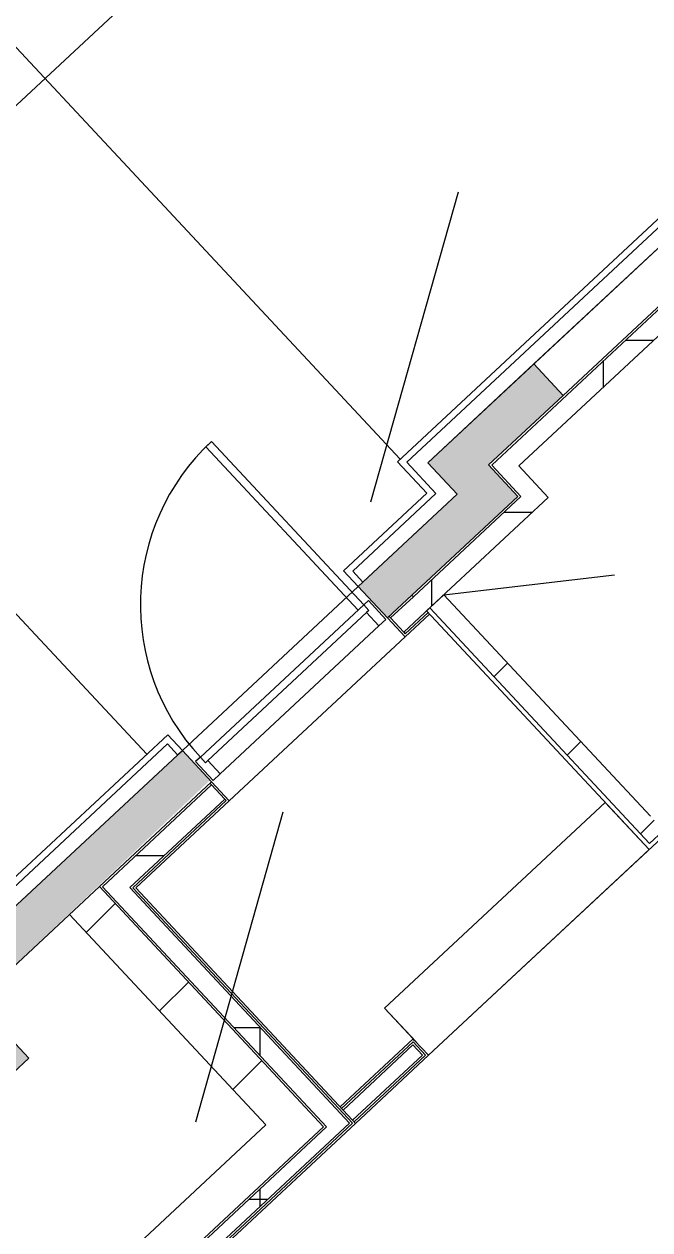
# Model space of a CAD drawing. Header units: millimetres. Extents: x -71377 to 516042, y -145869 to 441446.
# Drawn here: x 287272 to 290185, y 190208 to 195823 of the extents above; entities that cross this region are included whole.
import ezdxf

# ---------------------------------------------------------------- set-up
doc = ezdxf.new("R2010")
doc.units = ezdxf.units.MM
doc.header["$LTSCALE"] = 1000
doc.linetypes.add('_점선_M_', pattern=[3, 1.5, -1.5])
doc.linetypes.add('_점선_S_', pattern=[1.6, 0.8, -0.8])
for name, color, linetype, lineweight in [('06', 6, 'Continuous', 5), ('A-door', 4, 'Continuous', 5), ('A-door-hdln', 8, 'Continuous', 5), ('A-ele-8', 8, 'Continuous', 5), ('A-fnsh', 5, 'Continuous', 5), ('A-fnsh-4', 4, 'Continuous', 5), ('A-furn', 6, 'Continuous', 5), ('A-hat', 251, 'Continuous', 5), ('A-insu', 251, 'Continuous', 5), ('A-text-1', 3, 'Continuous', 5), ('A_bwall', 3, 'Continuous', 5), ('A_cwall', 2, 'Continuous', 5), ('A_fnsh', 5, 'Continuous', 5), ('A_fnsh-4', 4, 'Continuous', 5), ('AA_dash_M_', 7, '_점선_M_', 5), ('AA_오픈', 8, '_점선_S_', 5), ('조경라인_dwg', 8, 'Continuous', 5)]:
    doc.layers.add(name, color=color, linetype=linetype, lineweight=lineweight)
doc.styles.add('나눔고딕_3', font='NanumGothic.ttf', dxfattribs={"height": 1400})
pattern_1 = [(45, (165969.5, 243949.9), (-353.5534, 353.5534), [])]
pattern_2 = [(0, (165969.5, 243949.9), (0, 800), []), (90, (165969.5, 243949.9), (-800, 5e-14), [])]

# ---------------------------------------------------------------- blocks, each defined once
blk = doc.blocks.new('외여닫이문 - _A_FSD_11x21_씰FL_20_레버형_-8650738-지반층 배치도')
at = {"layer": 'A-door'}
for p, q in [((485, 20), (485, 1060)), ((485, 1060), (520, 1060)), ((520, 20), (520, 1060)), ((-520, 20), (-550, 20)), ((-550, 20), (-550, -100)), ((-520, -15), (-520, 20)), ((485, 20), (520, 20)), ((520, 20), (520, -15)), ((550, 20), (520, 20)), ((550, -100), (550, 20)), ((-505, -15), (-520, -15)), ((-505, -100), (-505, -15)), ((520, -15), (505, -15)), ((505, -15), (505, -100)), ((-550, -100), (-505, -100)), ((505, -100), (550, -100))]:
    blk.add_line(p, q, dxfattribs=at)
at = {"layer": 'A-door-hdln'}
for p, q in [((520, 20), (-520, 20)), ((505, -15), (-505, -15)), ((505, -100), (-505, -100))]:
    blk.add_line(p, q, dxfattribs=at)
blk.add_arc((520, 20), 1040, 90, 180, dxfattribs=at)
blk = doc.blocks.new('조경라인_dwg-6847807-지반층 배치도')
at = {"layer": '06', "flags": 128}
for points in [[(299095.5, 189275.1), (300126.9, 192925.3), (291361.4, 202325.2), (285856.6, 197191.9), (289022.9, 193796.5)], [(287842.8, 192422.6), (284540.1, 195964.3), (273272.4, 185456.9), (276575.1, 181915.2)]]:
    blk.add_lwpolyline(points, dxfattribs=at)

msp = doc.modelspace()

# ---------------------------------------------------------------- hatches: boundary and pattern name
at = {"layer": 'A-hat'}
h = msp.add_hatch(dxfattribs=at)
h.set_pattern_fill('FP_13', color=256, scale=1000, style=0, pattern_type=2)
h.set_pattern_definition(pattern_2)
h.paths.add_polyline_path([(289575.8, 193765.2), (290899.6, 194999.6), (290838.2, 195065.4), (289514.4, 193831)])
for points in [[(289288.2, 193633.7), (289781.9, 194094.1), (289645.5, 194240.3), (289151.8, 193780), (289161, 193770.1)], [(288963.8, 193057.8), (289570.9, 193623.8), (289434.5, 193770.1), (288827.4, 193204.1)], [(287047.7, 191271), (288137.4, 192301.8), (288008.3, 192440.2), (286911.3, 191417.2)], [(287147, 190871.3), (287293.2, 191007.7), (286911.3, 191417.2), (286765, 191280.8), (287114.3, 190906.3)]]:
    msp.add_hatch(color=256, dxfattribs=at).paths.add_polyline_path(points)
h = msp.add_hatch(dxfattribs=at)
h.set_pattern_fill('FP_13', color=256, scale=1000, style=0, pattern_type=2)
h.set_pattern_definition(pattern_2)
h.paths.add_polyline_path([(289145.4, 193090.4), (289646.4, 193557.5), (289585, 193623.4), (289084, 193156.2)])
h = msp.add_hatch(dxfattribs=at)
h.set_pattern_fill('FP_13', color=256, scale=1000, style=0, pattern_type=2)
h.set_pattern_definition(pattern_2)
h.paths.add_polyline_path([(287763.2, 191801.4), (288205.6, 192214), (288141.1, 192276.9), (287701.8, 191867.2)])
h.paths.add_polyline_path([(289039.4, 192991.5), (289145.4, 193090.4), (289084, 193156.2), (288978, 193057.3)])
h = msp.add_hatch(dxfattribs=at)
h.set_pattern_fill('FP_12', color=256, scale=1000, style=0, pattern_type=2)
h.set_pattern_definition(pattern_1)
h.paths.add_polyline_path([(290183, 192007), (290248.9, 192068.4), (289225.9, 193165.4), (289160, 193104), (289952.8, 192253.9)])
h = msp.add_hatch(dxfattribs=at)
h.set_pattern_fill('FP_13', color=256, scale=1000, style=0, pattern_type=2)
h.set_pattern_definition(pattern_2)
h.paths.add_polyline_path([(288679.4, 190686.9), (288738.4, 190755.5), (287701.8, 191867.2), (287635.9, 191805.8), (288672.6, 190694.2)])
h = msp.add_hatch(dxfattribs=at)
h.set_pattern_fill('FP_12', color=256, scale=1000, style=0, pattern_type=2)
h.set_pattern_definition(pattern_1)
h.paths.add_polyline_path([(288526.3, 190557.8), (288665.3, 190687.3), (287621.8, 191806.3), (287482.9, 191676.7), (288396.7, 190696.7)])
h = msp.add_hatch(dxfattribs=at)
h.set_pattern_fill('FP_13', color=256, scale=1000, style=0, pattern_type=2)
h.set_pattern_definition(pattern_2)
h.paths.add_polyline_path([(287597.7, 189596.1), (288786.1, 190704.4), (288745.2, 190748.2), (287556.8, 189640)])

# ---------------------------------------------------------------- linework, layer by layer
at = {"layer": 'A-ele-8'}
msp.add_line((288008.3, 192440.2), (288827.4, 193204.1), dxfattribs=at)
at = {"layer": 'A-fnsh'}
for p, q in [((283751, 192196.2), (289185, 197263.5)), ((289045.7, 192970), (288226.6, 192206.2)), ((290726.9, 192486.8), (289154.5, 191020.5)), ((288949.9, 191239.9), (289977.4, 192198.1)), ((289082.9, 191097.3), (288949.9, 191239.9))]:
    msp.add_line(p, q, dxfattribs=at)
at = {"layer": 'A-fnsh-4'}
for p, q in [((288971.2, 193064.6), (288978, 193057.3)), ((289046.2, 192984.2), (289152.2, 193083)), ((289039.4, 192991.5), (289046.2, 192984.2)), ((288144.2, 192279.8), (288137.4, 192287.1)), ((287777.3, 191800.9), (288212.4, 192206.7)), ((288212.4, 192206.7), (288205.6, 192214)), ((287777.3, 191800.9), (288800.3, 190703.9)), ((289140.4, 191021), (289082.4, 191083.2)), ((289140.4, 191021), (288807.6, 190710.7)), ((288800.3, 190703.9), (287655.7, 189636.5))]:
    msp.add_line(p, q, dxfattribs=at)
at = {"layer": 'A-furn'}
for p, q in [((289977.4, 192198.1), (288949.9, 191239.9)), ((289977.4, 192198.1), (290182, 191978.7)), ((290182, 191978.7), (289154.5, 191020.5)), ((289096.5, 191082.7), (288949.9, 191239.9)), ((289154.5, 191020.5), (289140.9, 191035.1))]:
    msp.add_line(p, q, dxfattribs=at)
at = {"layer": 'A-insu'}
for p, q in [((289151.8, 193780), (290848.5, 195362.2)), ((290838.2, 195065.4), (289448.6, 193769.6)), ((289575.8, 193765.2), (290833.7, 194938.2)), ((289448.6, 193769.6), (289585, 193623.4)), ((289712.2, 193618.9), (289575.8, 193765.2)), ((288849.4, 193224.5), (289288.2, 193633.7)), ((289585, 193623.4), (289084, 193156.2)), ((289145.4, 193090.4), (289712.2, 193618.9))]:
    msp.add_line(p, q, dxfattribs=at)
at = {"layer": 'A_bwall'}
for p, q in [((290245.2, 194799.6), (289645.5, 194240.3)), ((289781.9, 194094.1), (290381.6, 194653.3)), ((289225.9, 193165.4), (289160, 193104)), ((290187.5, 192134.2), (289225.9, 193165.4)), ((289160, 193104), (290183, 192007)), ((290183, 192007), (290727.9, 192515.1)), ((288665.3, 190687.3), (287621.8, 191806.3)), ((287482.9, 191676.7), (288396.7, 190696.7)), ((288396.7, 190696.7), (287274.1, 189649.9)), ((287542.6, 189640.5), (288665.3, 190687.3))]:
    msp.add_line(p, q, dxfattribs=at)
at = {"layer": 'A_cwall'}
for p, q in [((289645.5, 194240.3), (289151.8, 193780)), ((289781.9, 194094.1), (289645.5, 194240.3)), ((289434.5, 193770.1), (289781.9, 194094.1)), ((289151.8, 193780), (289288.2, 193633.7)), ((289570.9, 193623.8), (289434.5, 193770.1)), ((289288.2, 193633.7), (288827.4, 193204.1)), ((288963.8, 193057.8), (289570.9, 193623.8)), ((288827.4, 193204.1), (288963.8, 193057.8)), ((288008.3, 192440.2), (286765, 191280.8)), ((288144.7, 192293.9), (288008.3, 192440.2)), ((287047.7, 191271), (288144.7, 192293.9)), ((287293.2, 191007.7), (287047.7, 191271)), ((287004.3, 190738.3), (287293.2, 191007.7))]:
    msp.add_line(p, q, dxfattribs=at)
at = {"layer": 'A_fnsh'}
for p, q in [((289077.2, 193163.5), (288963.8, 193057.8)), ((288978, 193057.3), (289084, 193156.2)), ((289084, 193156.2), (289077.2, 193163.5)), ((289039.4, 192991.5), (289160, 193104)), ((289045.7, 192970), (289159, 193075.7)), ((289145.4, 193090.4), (290182, 191978.7)), ((288963.8, 193057.8), (289045.7, 192970)), ((288978, 193057.3), (289039.4, 192991.5)), ((287635.9, 191805.8), (288144.2, 192279.8)), ((288205.6, 192214), (288144.2, 192279.8)), ((288226.6, 192206.2), (288144.7, 192293.9)), ((287763.2, 191801.4), (288205.6, 192214)), ((287791.4, 191800.4), (288226.6, 192206.2)), ((287635.9, 191805.8), (288679.4, 190686.9)), ((287763.2, 191801.4), (288786.1, 190704.4)), ((288800.8, 190718), (287791.4, 191800.4)), ((289082.9, 191097.3), (288742.8, 190780.2)), ((289089.7, 191090), (289082.9, 191097.3)), ((288786.1, 190704.4), (287641.6, 189637)), ((288679.4, 190686.9), (287556.8, 189640)), ((287669.8, 189636), (288814.4, 190703.4))]:
    msp.add_line(p, q, dxfattribs=at)
at = {"layer": 'A_fnsh-4'}
for p, q in [((290853.5, 195503.6), (289010.5, 193784.9)), ((290852, 195461.2), (289052.9, 193783.4)), ((289010.5, 193784.9), (289146.9, 193638.7)), ((289052.9, 193783.4), (289189.3, 193637.2)), ((289146.9, 193638.7), (288759.2, 193277.2)), ((289189.3, 193637.2), (288801.7, 193275.7)), ((288759.2, 193277.2), (288827.4, 193204.1)), ((288801.7, 193275.7), (288849.4, 193224.5)), ((288827.4, 193204.1), (288849.4, 193224.5)), ((287940.1, 192513.4), (286623.7, 191285.8)), ((288008.3, 192440.2), (287940.1, 192513.4)), ((287938.7, 192471), (286666.1, 191284.3)), ((287986.4, 192419.8), (287938.7, 192471)), ((287986.4, 192419.8), (288008.3, 192440.2)), ((289082.4, 191083.2), (288749.6, 190772.8)), ((289081.9, 191069), (288756.4, 190765.5)), ((289126.2, 191021.5), (289081.9, 191069)), ((289154.5, 191020.5), (289089.7, 191090)), ((289126.2, 191021.5), (288800.8, 190718)), ((288814.4, 190703.4), (289154.5, 191020.5)), ((288800.8, 190718), (288814.4, 190703.4))]:
    msp.add_line(p, q, dxfattribs=at)
at = {"layer": 'AA_dash_M_'}
msp.add_line((247284.3, 46362.5), (303447.7, 245132.9), dxfattribs=at)
at = {"layer": 'AA_오픈'}
msp.add_line((289225.9, 193165.4), (292145.8, 193509.2), dxfattribs=at)

# ---------------------------------------------------------------- block references
at = {"layer": 'A-door-hdln', "rotation": 43.00000124847634}
msp.add_blockref('외여닫이문 - _A_FSD_11x21_씰FL_20_레버형_-8650738-지반층 배치도', (288486.1, 192749), dxfattribs=at)
at = {"layer": '조경라인_dwg', "rotation": 8.537736462515947e-07}
msp.add_blockref('조경라인_dwg-6847807-지반층 배치도', (0, 0), dxfattribs=at)

# ---------------------------------------------------------------- texts
at = {"layer": 'A-text-1', "insert": (288279.6, 186725.4), "char_height": 1400, "width": 13174.238, "attachment_point": 1, "rotation": 43, "line_spacing_factor": 1.2, "style": '나눔고딕_3'}
msp.add_mtext('\\pxt9.07143,18.14286,27.21429,36.28571,45.35714,54.42857,63.5,72.57143,81.64286,90.71429,99.78571,108.85714,117.92857,127,136.07143,145.14286,154.21429,163.28571,172.35714,181.42857,190.5,199.57143,208.64286,217.71429,226.78571,235.85714,244.92857,254,263.07143,272.14286,281.21429,290.28571;{게스트하우스}', dxfattribs=at)

doc.saveas('drawing.dxf')
